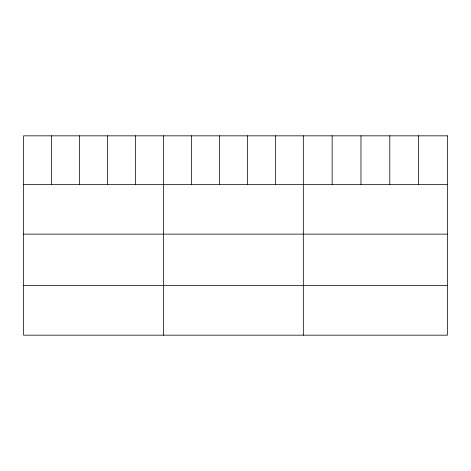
<?xml version="1.0" encoding="UTF-8"?>
<svg xmlns="http://www.w3.org/2000/svg" width="471" height="471" viewBox="0 0 471 471"><rect width="100%" height="100%" fill="white"/><g stroke="black" fill="none" stroke-linecap="round" stroke-linejoin="round"><path stroke-width="0.71" d="M23.55 184.361L447.45 184.361M23.55 234.128L447.45 234.128M23.55 285.402L447.45 285.402M418.625 135.831L418.625 184.361M389.8 135.831L389.8 184.361M360.974 135.831L360.974 184.361M332.149 135.831L332.149 184.361M303.324 135.831L303.324 335.169M275.347 135.831L275.347 184.361M247.369 135.831L247.369 184.361M219.392 135.831L219.392 184.361M191.414 135.831L191.414 184.361M163.437 135.831L163.437 335.169M135.46 135.831L135.46 184.361M107.482 135.831L107.482 184.361M79.505 135.831L79.505 184.361M51.527 135.831L51.527 184.361M447.45 135.831L23.55 135.831L23.55 335.169L447.45 335.169L447.45 135.831"/></g></svg>
